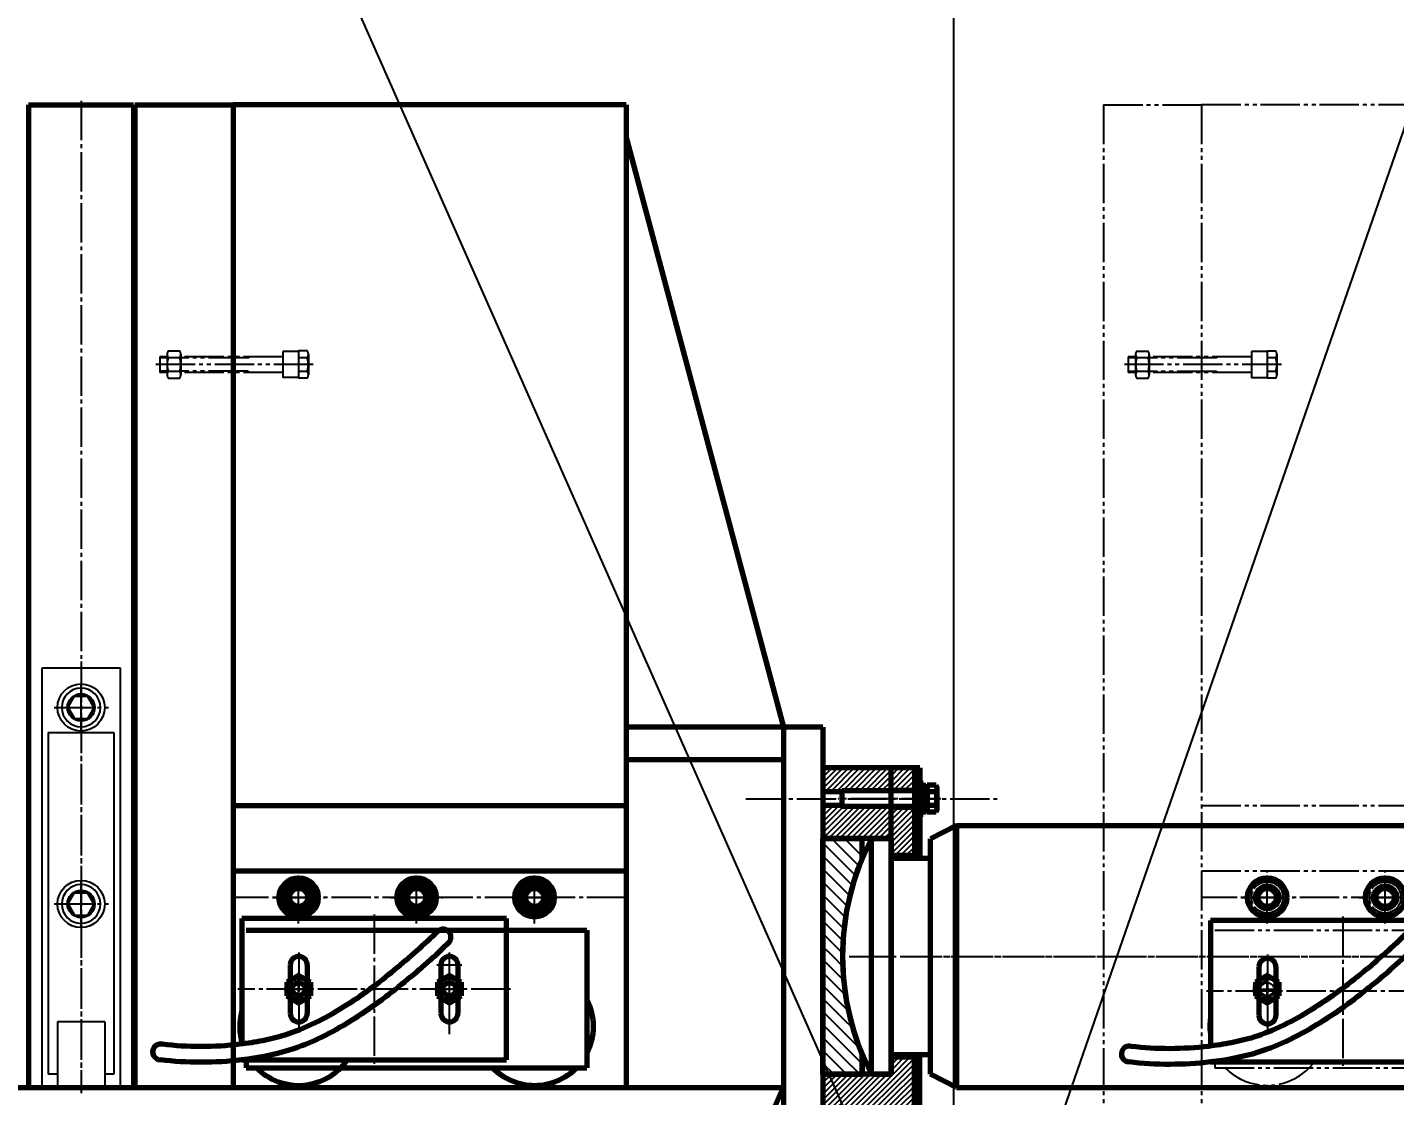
# Model space of a CAD drawing. Header units: millimetres. Extents: x -11880 to 11880, y -8400 to 8400.
# Drawn here: x -2637 to -1594, y 5593 to 6408 of the extents above; entities that cross this region are included whole.
import ezdxf

# ---------------------------------------------------------------- set-up
doc = ezdxf.new("R2010")
doc.units = ezdxf.units.MM
for name, pattern in [('EB_DASH', [6, 3, -3]), ('EB_DASHDOT', [39, 30, -3, 3, -3]), ('EB_DASHDOTDOT', [45, 30, -3, 3, -3, 3, -3])]:
    doc.linetypes.add(name, pattern=pattern)
for name, color, linetype, lineweight in [('CAXA0', 7, 'Continuous', 70), ('CAXA1', 1, 'EB_DASHDOT', 25), ('CAXA2', 6, 'EB_DASH', 25), ('CAXA3', 7, 'Continuous', 25), ('CAXA4', 3, 'Continuous', 25), ('CAXA5', 4, 'Continuous', 25)]:
    doc.layers.add(name, color=color, linetype=linetype, lineweight=lineweight)
doc.styles.add('标准', font='', dxfattribs={"width": 0.667})
doc.styles.get('标准').set_extended_font_data('SimSun')
doc.dimstyles.new('标准', dxfattribs={"dimscale": 40, "dimtxt": 7, "dimasz": 4, "dimexe": 2, "dimexo": 0, "dimtad": 1, "dimdec": 1, "dimzin": 12, "dimdsep": 46, "dimtxsty": '标准', "dimcen": 0, "dimdle": 6, "dimaunit": 1, "dimazin": 2, "dimtfac": 1, "dimtdec": 3, "dimtmove": 0, "dimatfit": 3, "dimfxl": 1, "dimtolj": 1, "dimtzin": 0, "dimarcsym": 0})

# ---------------------------------------------------------------- blocks, each defined once
blk = doc.blocks.new('CAXBLOCK126', base_point=(-2596, 5599.2))
at = {"layer": 'CAXA2', "color": 6, "linetype": 'Continuous', "lineweight": 25}
for p, q in [((-2626, 5919.2), (-2626, 5597.2)), ((-2566, 5919.2), (-2626, 5919.2)), ((-2566, 5597.2), (-2566, 5919.2)), ((-2596, 5871.3), (-2596, 5907)), ((-2605.8, 5889.2), (-2600.9, 5897.7)), ((-2600.9, 5897.7), (-2591.1, 5897.7)), ((-2586.2, 5889.2), (-2591.1, 5897.7)), ((-2586.2, 5889.2), (-2591.1, 5897.7)), ((-2605.8, 5889.2), (-2600.9, 5880.7)), ((-2586.2, 5889.2), (-2591.1, 5880.7)), ((-2600.9, 5880.7), (-2591.1, 5880.7)), ((-2621, 5870.2), (-2621, 5609.2)), ((-2621, 5870.2), (-2571, 5870.2)), ((-2571, 5870.2), (-2571, 5609.2)), ((-2596, 5721.3), (-2596, 5757)), ((-2605.8, 5739.2), (-2600.9, 5747.7)), ((-2605.8, 5739.2), (-2600.9, 5730.7)), ((-2600.9, 5747.7), (-2591.1, 5747.7)), ((-2586.2, 5739.2), (-2591.1, 5747.7)), ((-2586.2, 5739.2), (-2591.1, 5747.7)), ((-2586.2, 5739.2), (-2591.1, 5730.7)), ((-2600.9, 5730.7), (-2591.1, 5730.7)), ((-2614, 5649.2), (-2614, 5599.2)), ((-2578, 5649.2), (-2614, 5649.2)), ((-2578, 5649.2), (-2578, 5599.2)), ((-2614, 5609.2), (-2621, 5609.2)), ((-2571, 5609.2), (-2578, 5609.2)), ((-2578, 5599.2), (-2614, 5599.2))]:
    blk.add_line(p, q, dxfattribs=at)
at = {"layer": 'CAXA2', "color": 6, "linetype": 'EB_DASHDOT', "lineweight": 25}
for p, q in [((-2596, 5924.2), (-2596, 5594.8)), ((-2616.6, 5889.2), (-2575, 5889.2)), ((-2616.6, 5739.2), (-2575, 5739.2))]:
    blk.add_line(p, q, dxfattribs=at)
at = {"layer": 'CAXA2', "color": 6, "linetype": 'Continuous', "lineweight": 25}
for centre, radius in [((-2596, 5889.2), 18), ((-2596, 5889.2), 10.5), ((-2596, 5889.2), 9.81), ((-2596, 5739.2), 18), ((-2596, 5739.2), 18), ((-2596, 5739.2), 10.5), ((-2596, 5739.2), 10.5), ((-2596, 5739.2), 9.81)]:
    blk.add_circle(centre, radius, dxfattribs=at)
for centre, start, end in [((-2596, 5889.2), 0, 180), ((-2596, 5889.2), 180, 0), ((-2596, 5739.2), 0, 180), ((-2596, 5739.2), 180, 0)]:
    blk.add_arc(centre, 14.8, start, end, dxfattribs=at)
blk = doc.blocks.new('CAXBLOCK127', base_point=(-2417.7, 5651.2))
at = {"layer": 'CAXA0', "color": 3, "linetype": 'Continuous', "lineweight": 70}
for p, q in [((-2271.5, 5728.2), (-2473.5, 5728.2)), ((-2473.5, 5728.2), (-2473.5, 5632.2)), ((-2271.5, 5620.2), (-2271.5, 5728.2)), ((-2436.5, 5692.7), (-2436.5, 5655.7)), ((-2423.5, 5692.7), (-2423.5, 5655.7)), ((-2321.5, 5692.7), (-2321.5, 5655.7)), ((-2308.5, 5692.7), (-2308.5, 5655.7)), ((-2534.1, 5632.1), (-2535.5, 5632.3)), ((-2473.5, 5620.2), (-2271.5, 5620.2))]:
    blk.add_line(p, q, dxfattribs=at)
for centre, radius, start, end in [((-2319.8, 5714), 6, 320.554, 140.554), ((-2430, 5692.7), 6.5, 0, 180), ((-2315, 5692.7), 6.5, 0, 180), ((-2430, 5655.7), 6.5, 180, 0), ((-2315, 5655.7), 6.5, 180, 0), ((-2535.5, 5626.3), 6, 82.8627, 270)]:
    blk.add_arc(centre, radius, start, end, dxfattribs=at)
for points, knots in [([(-2323.9, 5718.3), (-2334.4, 5708), (-2357.8, 5687.3), (-2389.3, 5663.7), (-2417.9, 5647.6), (-2438.3, 5639.3), (-2457.3, 5634.5), (-2488.6, 5629.8), (-2514.6, 5629.7), (-2534.1, 5632.1)], [0, 0, 0, 0, 43.349322, 91.29032, 116.414644, 141.538968, 159.330503, 177.122038, 236.522127, 236.522127, 236.522127, 236.522127]), ([(-2315.1, 5710.1), (-2326, 5699.4), (-2350, 5678.2), (-2389.6, 5648.5), (-2431.7, 5627.1), (-2481.6, 5617.8), (-2515, 5617.7), (-2535.5, 5620.2)], [0, 0, 0, 0, 45.900028, 96.029548, 148.572063, 185.779511, 247.891233, 247.891233, 247.891233, 247.891233])]:
    blk.add_open_spline(points, degree=3, knots=knots, dxfattribs=at)
at = {"layer": 'CAXA1', "color": 3, "linetype": 'EB_DASHDOT', "lineweight": 25}
for p, q in [((-2372.5, 5731.2), (-2372.5, 5617.2)), ((-2430, 5702.2), (-2430, 5642.8)), ((-2315, 5639.9), (-2315, 5702.2)), ((-2324.5, 5692.7), (-2305.5, 5692.7)), ((-2268.5, 5674.2), (-2476.5, 5674.2))]:
    blk.add_line(p, q, dxfattribs=at)
blk = doc.blocks.new('CAXBLOCK128', base_point=(-2430, 5674.2))
at = {"layer": 'CAXA0'}
for p, q in [((-2430, 5684.5), (-2439, 5679.4)), ((-2439, 5679.4), (-2439, 5669)), ((-2421, 5679.4), (-2430, 5684.5)), ((-2421, 5679.4), (-2421, 5669)), ((-2439, 5669), (-2430, 5663.8)), ((-2430, 5663.8), (-2421, 5669))]:
    blk.add_line(p, q, dxfattribs=at)
blk.add_circle((-2430, 5674.2), 9, dxfattribs=at)
at = {"layer": 'CAXA1', "linetype": 'EB_DASHDOT', "lineweight": 25}
for p, q in [((-2430, 5661.8), (-2430, 5686.5)), ((-2441, 5674.2), (-2419, 5674.2))]:
    blk.add_line(p, q, dxfattribs=at)
blk = doc.blocks.new('CAXBLOCK129', base_point=(-2315, 5674.2))
at = {"layer": 'CAXA0'}
for p, q in [((-2315, 5684.5), (-2324, 5679.4)), ((-2324, 5679.4), (-2324, 5669)), ((-2306, 5679.4), (-2315, 5684.5)), ((-2306, 5679.4), (-2306, 5669)), ((-2324, 5669), (-2315, 5663.8)), ((-2315, 5663.8), (-2306, 5669))]:
    blk.add_line(p, q, dxfattribs=at)
blk.add_circle((-2315, 5674.2), 9, dxfattribs=at)
at = {"layer": 'CAXA1', "linetype": 'EB_DASHDOT', "lineweight": 25}
for p, q in [((-2315, 5661.8), (-2315, 5686.5)), ((-2326, 5674.2), (-2304, 5674.2))]:
    blk.add_line(p, q, dxfattribs=at)
blk = doc.blocks.new('CAXBLOCK130', base_point=(-2430, 5744.2))
at = {"layer": 'CAXA0'}
blk.add_circle((-2430, 5744.2), 6.92, dxfattribs=at)
at = {"layer": 'CAXA1', "linetype": 'EB_DASHDOT', "lineweight": 25}
for p, q in [((-2430, 5733.2), (-2430, 5755.2)), ((-2441, 5744.2), (-2419, 5744.2))]:
    blk.add_line(p, q, dxfattribs=at)
at = {"layer": 'CAXA3'}
blk.add_arc((-2430, 5744.2), 8, 270, 190, dxfattribs=at)
blk = doc.blocks.new('CAXBLOCK131', base_point=(-2340, 5744.2))
at = {"layer": 'CAXA0'}
blk.add_circle((-2340, 5744.2), 6.92, dxfattribs=at)
at = {"layer": 'CAXA1', "linetype": 'EB_DASHDOT', "lineweight": 25}
for p, q in [((-2340, 5733.2), (-2340, 5755.2)), ((-2351, 5744.2), (-2329, 5744.2))]:
    blk.add_line(p, q, dxfattribs=at)
at = {"layer": 'CAXA3'}
blk.add_arc((-2340, 5744.2), 8, 270, 190, dxfattribs=at)
blk = doc.blocks.new('CAXBLOCK132', base_point=(-2250, 5744.2))
at = {"layer": 'CAXA0'}
blk.add_circle((-2250, 5744.2), 6.92, dxfattribs=at)
at = {"layer": 'CAXA1', "linetype": 'EB_DASHDOT', "lineweight": 25}
for p, q in [((-2250, 5733.2), (-2250, 5755.2)), ((-2261, 5744.2), (-2239, 5744.2))]:
    blk.add_line(p, q, dxfattribs=at)
at = {"layer": 'CAXA3'}
blk.add_arc((-2250, 5744.2), 8, 270, 190, dxfattribs=at)
blk = doc.blocks.new('CAXBLOCK133', base_point=(-2430, 5744.2))
at = {"layer": 'CAXA0'}
blk.add_circle((-2430, 5744.2), 6.92, dxfattribs=at)
at = {"layer": 'CAXA1', "linetype": 'EB_DASHDOT', "lineweight": 25}
for p, q in [((-2430, 5733.2), (-2430, 5755.2)), ((-2441, 5744.2), (-2419, 5744.2))]:
    blk.add_line(p, q, dxfattribs=at)
at = {"layer": 'CAXA3'}
blk.add_arc((-2430, 5744.2), 8, 270, 190, dxfattribs=at)
blk = doc.blocks.new('CAXBLOCK134', base_point=(-2430, 5744.2))
at = {"layer": 'CAXA0'}
for radius in [15, 8.75]:
    blk.add_circle((-2430, 5744.2), radius, dxfattribs=at)
at = {"layer": 'CAXA1', "color": 1, "linetype": 'EB_DASHDOT', "lineweight": 25}
for p, q in [((-2430, 5724.2), (-2430, 5764.2)), ((-2450, 5744.2), (-2410, 5744.2))]:
    blk.add_line(p, q, dxfattribs=at)
blk = doc.blocks.new('CAXBLOCK135', base_point=(-2430, 5744.2))
at = {"layer": 'CAXA0'}
for p, q in [((-2430, 5758), (-2442, 5751.1)), ((-2442, 5751.1), (-2442, 5737.2)), ((-2418, 5751.1), (-2430, 5758)), ((-2418, 5737.2), (-2418, 5751.1)), ((-2442, 5737.2), (-2430, 5730.3)), ((-2430, 5730.3), (-2418, 5737.2))]:
    blk.add_line(p, q, dxfattribs=at)
blk.add_circle((-2430, 5744.2), 12, dxfattribs=at)
at = {"layer": 'CAXA1', "linetype": 'EB_DASHDOT', "lineweight": 25}
for p, q in [((-2430, 5727.3), (-2430, 5761)), ((-2415, 5744.2), (-2445, 5744.2))]:
    blk.add_line(p, q, dxfattribs=at)
blk = doc.blocks.new('CAXBLOCK136', base_point=(-2340, 5744.2))
at = {"layer": 'CAXA0'}
blk.add_circle((-2340, 5744.2), 6.92, dxfattribs=at)
at = {"layer": 'CAXA1', "linetype": 'EB_DASHDOT', "lineweight": 25}
for p, q in [((-2340, 5733.2), (-2340, 5755.2)), ((-2351, 5744.2), (-2329, 5744.2))]:
    blk.add_line(p, q, dxfattribs=at)
at = {"layer": 'CAXA3'}
blk.add_arc((-2340, 5744.2), 8, 270, 190, dxfattribs=at)
blk = doc.blocks.new('CAXBLOCK137', base_point=(-2250, 5744.2))
at = {"layer": 'CAXA0'}
blk.add_circle((-2250, 5744.2), 6.92, dxfattribs=at)
at = {"layer": 'CAXA1', "linetype": 'EB_DASHDOT', "lineweight": 25}
for p, q in [((-2250, 5733.2), (-2250, 5755.2)), ((-2261, 5744.2), (-2239, 5744.2))]:
    blk.add_line(p, q, dxfattribs=at)
at = {"layer": 'CAXA3'}
blk.add_arc((-2250, 5744.2), 8, 270, 190, dxfattribs=at)
blk = doc.blocks.new('CAXBLOCK138', base_point=(-2250, 5744.2))
at = {"layer": 'CAXA0'}
for radius in [15, 8.75]:
    blk.add_circle((-2250, 5744.2), radius, dxfattribs=at)
at = {"layer": 'CAXA1', "color": 1, "linetype": 'EB_DASHDOT', "lineweight": 25}
for p, q in [((-2250, 5724.2), (-2250, 5764.2)), ((-2230, 5744.2), (-2270, 5744.2))]:
    blk.add_line(p, q, dxfattribs=at)
blk = doc.blocks.new('CAXBLOCK139', base_point=(-2250, 5744.2))
at = {"layer": 'CAXA0'}
for p, q in [((-2262, 5751.1), (-2250, 5758)), ((-2262, 5737.2), (-2262, 5751.1)), ((-2250, 5758), (-2238, 5751.1)), ((-2238, 5751.1), (-2238, 5737.2)), ((-2250, 5730.3), (-2262, 5737.2)), ((-2238, 5737.2), (-2250, 5730.3))]:
    blk.add_line(p, q, dxfattribs=at)
blk.add_circle((-2250, 5744.2), 12, dxfattribs=at)
at = {"layer": 'CAXA1', "linetype": 'EB_DASHDOT', "lineweight": 25}
for p, q in [((-2250, 5727.3), (-2250, 5761)), ((-2265, 5744.2), (-2235, 5744.2))]:
    blk.add_line(p, q, dxfattribs=at)
blk = doc.blocks.new('CAXBLOCK140', base_point=(-2340, 5744.2))
at = {"layer": 'CAXA0'}
for radius in [15, 8.75]:
    blk.add_circle((-2340, 5744.2), radius, dxfattribs=at)
at = {"layer": 'CAXA1', "color": 1, "linetype": 'EB_DASHDOT', "lineweight": 25}
for p, q in [((-2340, 5724.2), (-2340, 5764.2)), ((-2360, 5744.2), (-2320, 5744.2))]:
    blk.add_line(p, q, dxfattribs=at)
blk = doc.blocks.new('CAXBLOCK141', base_point=(-2340, 5744.2))
at = {"layer": 'CAXA0'}
for p, q in [((-2340, 5758), (-2352, 5751.1)), ((-2352, 5751.1), (-2352, 5737.2)), ((-2328, 5751.1), (-2340, 5758)), ((-2328, 5737.2), (-2328, 5751.1)), ((-2352, 5737.2), (-2340, 5730.3)), ((-2340, 5730.3), (-2328, 5737.2))]:
    blk.add_line(p, q, dxfattribs=at)
blk.add_circle((-2340, 5744.2), 12, dxfattribs=at)
at = {"layer": 'CAXA1', "linetype": 'EB_DASHDOT', "lineweight": 25}
for p, q in [((-2340, 5727.3), (-2340, 5761)), ((-2325, 5744.2), (-2355, 5744.2))]:
    blk.add_line(p, q, dxfattribs=at)
blk = doc.blocks.new('CAXBLOCK142', base_point=(-2068.7, 5827))
at = {"layer": 'CAXA5', "color": 0, "linetype": 'Continuous', "lineweight": 25}
for p, q in [((-2030, 5785.8), (-2015, 5770.8)), ((-2023.5, 5789.2), (-2015, 5780.7)), ((-2015, 5780.7), (-2002.4, 5768)), ((-2013.6, 5789.2), (-2000, 5775.6)), ((-2003.7, 5789.2), (-2000, 5785.5)), ((-2030, 5775.9), (-2015, 5760.9)), ((-2015, 5770.8), (-2005, 5760.7)), ((-2030, 5766), (-2015, 5751)), ((-2015, 5760.9), (-2007.4, 5753.2)), ((-2030, 5756.1), (-2015, 5741.1)), ((-2015, 5751), (-2009.4, 5745.4)), ((-2030, 5746.2), (-2015, 5731.2)), ((-2015, 5741.1), (-2011.2, 5737.3)), ((-2030, 5736.3), (-2015, 5721.3)), ((-2015, 5731.2), (-2012.7, 5728.9)), ((-2030, 5726.4), (-2015, 5711.4)), ((-2015, 5721.3), (-2013.9, 5720.1)), ((-2030, 5716.5), (-2015, 5701.5)), ((-2015, 5711.4), (-2014.7, 5711)), ((-2030, 5706.6), (-2022.6, 5699.2)), ((-2030, 5696.7), (-2015, 5681.7)), ((-2022.6, 5699.2), (-2015, 5691.6)), ((-2015, 5701.5), (-2015, 5701.5)), ((-2030, 5686.8), (-2015, 5671.8)), ((-2015, 5691.6), (-2014.9, 5691.4)), ((-2030, 5676.9), (-2015, 5661.9)), ((-2015, 5681.7), (-2014.2, 5680.8)), ((-2030, 5667), (-2015, 5652)), ((-2015, 5671.8), (-2012.8, 5669.5)), ((-2030, 5657.1), (-2015, 5642.1)), ((-2015, 5661.9), (-2010.5, 5657.3)), ((-2030, 5647.2), (-2015, 5632.2)), ((-2015, 5652), (-2007, 5644)), ((-2030, 5637.3), (-2015, 5622.3)), ((-2015, 5642.1), (-2001.9, 5628.9)), ((-2030, 5627.4), (-2015, 5612.4)), ((-2015, 5632.2), (-2000, 5617.2)), ((-2030, 5617.5), (-2021.7, 5609.2)), ((-2015, 5622.3), (-2001.9, 5609.2)), ((-2015, 5612.4), (-2011.8, 5609.2))]:
    blk.add_line(p, q, dxfattribs=at)
blk = doc.blocks.new('CAXBLOCK144')
at = {"layer": 'CAXA0', "color": 0, "linetype": 'Continuous', "lineweight": 25}
for p, q in [((-1956, 5812.6), (-1953.5, 5810.1)), ((-1956, 5808.4), (-1955.2, 5807.5))]:
    blk.add_line(p, q, dxfattribs=at)
blk = doc.blocks.new('CAXBLOCK145')
at = {"layer": 'CAXA0', "color": 0, "linetype": 'Continuous', "lineweight": 25}
for p, q in [((-1956, 5829.6), (-1953.5, 5827.1)), ((-1953.8, 5831.5), (-1953.5, 5831.3))]:
    blk.add_line(p, q, dxfattribs=at)
blk = doc.blocks.new('CAXBLOCK143', base_point=(-1956, 5819.5))
at = {"layer": 'CAXA0'}
for p, q in [((-1956, 5807.5), (-1956, 5831.5)), ((-1956, 5831.5), (-1953.5, 5831.5)), ((-1956, 5826.3), (-1953.5, 5826.3)), ((-1953.5, 5831.5), (-1953.5, 5807.5)), ((-1953.5, 5812.8), (-1956, 5812.8)), ((-1953.5, 5807.5), (-1956, 5807.5))]:
    blk.add_line(p, q, dxfattribs=at)
at = {"layer": 'CAXA1', "color": 1, "linetype": 'EB_DASHDOT', "lineweight": 25}
blk.add_line((-1959, 5819.5), (-1950.5, 5819.5), dxfattribs=at)
at = {"layer": 'CAXA5'}
for name in ['CAXBLOCK145', 'CAXBLOCK144']:
    blk.add_blockref(name, (0, 0), dxfattribs=at)
blk = doc.blocks.new('CAXBLOCK146', base_point=(-1953.5, 5819.5))
at = {"layer": 'CAXA0'}
for p, q in [((-1953.5, 5828.7), (-1953.5, 5810.3)), ((-1953.5, 5828.7), (-1950.4, 5828.7)), ((-1950.4, 5828.7), (-1950.4, 5810.3)), ((-1953.5, 5820.3), (-1950.4, 5821.2)), ((-1953.5, 5818.7), (-1953.1, 5818.8)), ((-1953.1, 5818.8), (-1950.4, 5819.6)), ((-1953.5, 5810.3), (-1950.4, 5810.3))]:
    blk.add_line(p, q, dxfattribs=at)
at = {"layer": 'CAXA1', "linetype": 'EB_DASHDOT', "lineweight": 25}
blk.add_line((-1956.5, 5819.5), (-1947.4, 5819.5), dxfattribs=at)
blk = doc.blocks.new('CAXBLOCK147', base_point=(-1950.4, 5819.5))
at = {"layer": 'CAXA0'}
for p, q in [((-1950.4, 5825.5), (-2015.4, 5825.5)), ((-2015.4, 5813.5), (-2015.4, 5825.5)), ((-1955.7, 5813.5), (-1955.7, 5825.5)), ((-1950.4, 5809.1), (-1950.4, 5829.9)), ((-1943.7, 5829.9), (-1950.4, 5829.9)), ((-1950.4, 5813.5), (-1950.4, 5825.5)), ((-1943.7, 5824.7), (-1950.4, 5824.7)), ((-1942.9, 5811.7), (-1942.9, 5827.3)), ((-1950.4, 5813.5), (-2015.4, 5813.5)), ((-1943.7, 5814.3), (-1950.4, 5814.3)), ((-1943.7, 5809.1), (-1950.4, 5809.1))]:
    blk.add_line(p, q, dxfattribs=at)
for centre, radius, start, end in [((-1947.7, 5827.3), 4.79, 327.1328, 32.8672), ((-1960.9, 5819.5), 18, 343.2213, 16.7787), ((-1947.7, 5811.7), 4.79, 327.1328, 32.8672)]:
    blk.add_arc(centre, radius, start, end, dxfattribs=at)
at = {"layer": 'CAXA1', "linetype": 'EB_DASHDOT', "lineweight": 25}
blk.add_line((-1939.9, 5819.5), (-2018.4, 5819.5), dxfattribs=at)
at = {"layer": 'CAXA3'}
for p, q in [((-1955.7, 5824.6), (-2015.4, 5824.6)), ((-1950.4, 5825.5), (-1955.7, 5824.6)), ((-1955.7, 5814.4), (-2015.4, 5814.4)), ((-1950.4, 5813.5), (-1955.7, 5814.4))]:
    blk.add_line(p, q, dxfattribs=at)
blk = doc.blocks.new('CAXBLOCK172')
at = {"layer": 'CAXA0', "color": 0, "linetype": 'Continuous', "lineweight": 25}
for p, q in [((-2030, 5827.4), (-2014.3, 5843.2)), ((-2030, 5831.6), (-2018.5, 5843.2)), ((-2030, 5835.9), (-2022.7, 5843.2)), ((-2030, 5840.1), (-2027, 5843.2)), ((-2027.6, 5825.5), (-2010, 5843.2)), ((-2023.4, 5825.5), (-2005.8, 5843.2)), ((-2019.2, 5825.5), (-2001.5, 5843.2)), ((-2014.9, 5825.5), (-1997.3, 5843.2)), ((-2010.7, 5825.5), (-1993, 5843.2)), ((-2006.4, 5825.5), (-1988.8, 5843.2)), ((-2002.2, 5825.5), (-1984.6, 5843.2)), ((-1997.9, 5825.5), (-1980.3, 5843.2)), ((-1978, 5828.4), (-1963.3, 5843.2)), ((-1978, 5832.7), (-1967.5, 5843.2)), ((-1978, 5836.9), (-1971.8, 5843.2)), ((-1978, 5841.2), (-1976.1, 5843.2)), ((-1960, 5842.2), (-1959.1, 5843.2)), ((-1993.7, 5825.5), (-1978, 5841.2)), ((-1989.4, 5825.5), (-1978, 5836.9)), ((-1985.2, 5825.5), (-1978, 5832.7)), ((-1976.2, 5826), (-1960, 5842.2)), ((-1971.9, 5826), (-1960, 5837.9)), ((-1967.7, 5826), (-1960, 5833.7)), ((-1960, 5837.9), (-1956, 5841.9)), ((-1960, 5833.7), (-1956, 5837.7)), ((-1960, 5829.5), (-1956, 5833.5)), ((-1980.9, 5825.5), (-1978, 5828.4)), ((-1963.5, 5826), (-1960, 5829.5)), ((-1959.2, 5826), (-1956, 5829.2)), ((-2030, 5789.2), (-2005.7, 5813.5)), ((-2030, 5793.4), (-2009.9, 5813.5)), ((-2030, 5797.7), (-2014.2, 5813.5)), ((-2030, 5801.9), (-2018.4, 5813.5)), ((-2030, 5806.2), (-2022.7, 5813.5)), ((-2030, 5810.4), (-2026.9, 5813.5)), ((-2025.8, 5789.2), (-2001.4, 5813.5)), ((-2021.5, 5789.2), (-1997.2, 5813.5)), ((-2017.3, 5789.2), (-1992.9, 5813.5)), ((-2013.1, 5789.2), (-1988.7, 5813.5)), ((-2008.8, 5789.2), (-1984.4, 5813.5)), ((-2004.6, 5789.2), (-1980.2, 5813.5)), ((-2000.3, 5789.2), (-1978, 5811.5)), ((-1978, 5811.5), (-1976.5, 5813)), ((-1978, 5807.2), (-1972.2, 5813)), ((-1978, 5803), (-1968, 5813)), ((-1978, 5798.7), (-1963.7, 5813)), ((-1978, 5794.5), (-1960, 5812.5)), ((-1960, 5812.5), (-1959.5, 5813)), ((-1960, 5808.2), (-1956, 5812.2)), ((-1996.1, 5789.2), (-1978, 5807.2)), ((-1991.8, 5789.2), (-1978, 5803)), ((-1978, 5790.2), (-1960, 5808.2)), ((-1978, 5786), (-1960, 5804)), ((-1960, 5804), (-1956, 5808)), ((-1960, 5799.8), (-1956, 5803.8)), ((-1987.6, 5789.2), (-1978, 5798.7)), ((-1983.4, 5789.2), (-1978, 5794.5)), ((-1979.1, 5789.2), (-1978, 5790.2)), ((-1978, 5781.8), (-1960, 5799.8)), ((-1978, 5777.5), (-1960, 5795.5)), ((-1975.2, 5776.2), (-1960, 5791.3)), ((-1960, 5795.5), (-1956, 5799.5)), ((-1960, 5791.3), (-1956, 5795.3)), ((-1960, 5787), (-1956, 5791)), ((-1970.9, 5776.2), (-1960, 5787)), ((-1966.7, 5776.2), (-1960, 5782.8)), ((-1960, 5782.8), (-1956, 5786.8)), ((-1960, 5778.5), (-1956, 5782.5)), ((-1962.4, 5776.2), (-1960, 5778.5)), ((-1960, 5774.3), (-1956, 5778.3))]:
    blk.add_line(p, q, dxfattribs=at)
blk = doc.blocks.new('CAXBLOCK178')
at = {"layer": 'CAXA0', "color": 0, "linetype": 'Continuous', "lineweight": 25}
for p, q in [((-1960, 5621.6), (-1957.4, 5624.2)), ((-1978, 5607.8), (-1963.7, 5622.2)), ((-1978, 5612.1), (-1967.9, 5622.2)), ((-1978, 5616.3), (-1972.2, 5622.2)), ((-1978, 5620.5), (-1976.4, 5622.2)), ((-1978, 5603.6), (-1960, 5621.6)), ((-1978, 5599.3), (-1960, 5617.3)), ((-1978, 5595.1), (-1960, 5613.1)), ((-1960, 5617.3), (-1956, 5621.3)), ((-1960, 5613.1), (-1956, 5617.1)), ((-1960, 5608.8), (-1956, 5612.8)), ((-2030, 5585.5), (-2006.4, 5609.2)), ((-2030, 5589.7), (-2010.6, 5609.2)), ((-2030, 5594), (-2014.9, 5609.2)), ((-2030, 5598.2), (-2019.1, 5609.2)), ((-2030, 5602.5), (-2023.4, 5609.2)), ((-2030, 5606.7), (-2027.6, 5609.2)), ((-2026.5, 5584.8), (-2002.1, 5609.2)), ((-2022.3, 5584.8), (-1997.9, 5609.2)), ((-2018, 5584.8), (-1993.7, 5609.2)), ((-2013.8, 5584.8), (-1989.4, 5609.2)), ((-2009.5, 5584.8), (-1985.2, 5609.2)), ((-2005.3, 5584.8), (-1980.9, 5609.2)), ((-2001.1, 5584.8), (-1978, 5607.8)), ((-1996.8, 5584.8), (-1978, 5603.6)), ((-1978, 5590.8), (-1960, 5608.8)), ((-1978, 5586.6), (-1960, 5604.6)), ((-1960, 5604.6), (-1956, 5608.6)), ((-1960, 5600.4), (-1956, 5604.4)), ((-1992.6, 5584.8), (-1978, 5599.3)), ((-1988.3, 5584.8), (-1978, 5595.1)), ((-1975.1, 5585.3), (-1960, 5600.4)), ((-1970.9, 5585.3), (-1960, 5596.1)), ((-1966.6, 5585.3), (-1960, 5591.9)), ((-1960, 5596.1), (-1956, 5600.1)), ((-1960, 5591.9), (-1956, 5595.9)), ((-1984.1, 5584.8), (-1978, 5590.8)), ((-1979.8, 5584.8), (-1978, 5586.6)), ((-1962.4, 5585.3), (-1960, 5587.6)), ((-1960, 5587.6), (-1956, 5591.6)), ((-1958.1, 5585.3), (-1956, 5587.4)), ((-2030, 5555.8), (-2013.1, 5572.8)), ((-2030, 5560.1), (-2017.3, 5572.8)), ((-2030, 5564.3), (-2021.5, 5572.8)), ((-2030, 5568.5), (-2025.8, 5572.8)), ((-2026.4, 5555.2), (-2008.8, 5572.8)), ((-2022.2, 5555.2), (-2004.6, 5572.8)), ((-2018, 5555.2), (-2000.3, 5572.8)), ((-2013.7, 5555.2), (-1996.1, 5572.8)), ((-2009.5, 5555.2), (-1991.8, 5572.8)), ((-2005.2, 5555.2), (-1987.6, 5572.8)), ((-2001, 5555.2), (-1983.4, 5572.8)), ((-1996.7, 5555.2), (-1979.1, 5572.8)), ((-1978, 5569.6), (-1975.4, 5572.3)), ((-1978, 5565.4), (-1971.1, 5572.3)), ((-1978, 5561.1), (-1966.9, 5572.3)), ((-1978, 5556.9), (-1962.6, 5572.3)), ((-1960, 5570.7), (-1958.4, 5572.3)), ((-1992.5, 5555.2), (-1978, 5569.6)), ((-1988.3, 5555.2), (-1978, 5565.4)), ((-1984, 5555.2), (-1978, 5561.1)), ((-1975.5, 5555.2), (-1960, 5570.7)), ((-1971.3, 5555.2), (-1960, 5566.4)), ((-1967, 5555.2), (-1960, 5562.2)), ((-1960, 5566.4), (-1956, 5570.4)), ((-1960, 5562.2), (-1956, 5566.2)), ((-1960, 5557.9), (-1956, 5561.9)), ((-1979.8, 5555.2), (-1978, 5556.9)), ((-1962.8, 5555.2), (-1960, 5557.9)), ((-1958.6, 5555.2), (-1956, 5557.7))]:
    blk.add_line(p, q, dxfattribs=at)
blk = doc.blocks.new('CAXBLOCK193', base_point=(-1691, 5674.2))
at = {"layer": 'CAXA0'}
for p, q in [((-1691, 5684.5), (-1700, 5679.4)), ((-1700, 5679.4), (-1700, 5669)), ((-1682, 5679.4), (-1691, 5684.5)), ((-1682, 5679.4), (-1682, 5669)), ((-1700, 5669), (-1691, 5663.8)), ((-1691, 5663.8), (-1682, 5669))]:
    blk.add_line(p, q, dxfattribs=at)
blk.add_circle((-1691, 5674.2), 9, dxfattribs=at)
at = {"layer": 'CAXA1', "linetype": 'EB_DASHDOT', "lineweight": 25}
for p, q in [((-1691, 5661.8), (-1691, 5686.5)), ((-1702, 5674.2), (-1680, 5674.2))]:
    blk.add_line(p, q, dxfattribs=at)
blk = doc.blocks.new('CAXBLOCK195', base_point=(-1691, 5744.2))
at = {"layer": 'CAXA0'}
blk.add_circle((-1691, 5744.2), 6.92, dxfattribs=at)
at = {"layer": 'CAXA1', "linetype": 'EB_DASHDOT', "lineweight": 25}
for p, q in [((-1691, 5733.2), (-1691, 5755.2)), ((-1702, 5744.2), (-1680, 5744.2))]:
    blk.add_line(p, q, dxfattribs=at)
at = {"layer": 'CAXA3'}
blk.add_arc((-1691, 5744.2), 8, 270, 190, dxfattribs=at)
blk = doc.blocks.new('CAXBLOCK196', base_point=(-1601, 5744.2))
at = {"layer": 'CAXA0'}
blk.add_circle((-1601, 5744.2), 6.92, dxfattribs=at)
at = {"layer": 'CAXA1', "linetype": 'EB_DASHDOT', "lineweight": 25}
for p, q in [((-1601, 5733.2), (-1601, 5755.2)), ((-1612, 5744.2), (-1590, 5744.2))]:
    blk.add_line(p, q, dxfattribs=at)
at = {"layer": 'CAXA3'}
blk.add_arc((-1601, 5744.2), 8, 270, 190, dxfattribs=at)
blk = doc.blocks.new('CAXBLOCK198', base_point=(-1691, 5744.2))
at = {"layer": 'CAXA0'}
blk.add_circle((-1691, 5744.2), 6.92, dxfattribs=at)
at = {"layer": 'CAXA1', "linetype": 'EB_DASHDOT', "lineweight": 25}
for p, q in [((-1691, 5733.2), (-1691, 5755.2)), ((-1702, 5744.2), (-1680, 5744.2))]:
    blk.add_line(p, q, dxfattribs=at)
at = {"layer": 'CAXA3'}
blk.add_arc((-1691, 5744.2), 8, 270, 190, dxfattribs=at)
blk = doc.blocks.new('CAXBLOCK199', base_point=(-1691, 5744.2))
at = {"layer": 'CAXA0'}
for radius in [15, 8.75]:
    blk.add_circle((-1691, 5744.2), radius, dxfattribs=at)
at = {"layer": 'CAXA1', "color": 1, "linetype": 'EB_DASHDOT', "lineweight": 25}
for p, q in [((-1691, 5724.2), (-1691, 5764.2)), ((-1711, 5744.2), (-1671, 5744.2))]:
    blk.add_line(p, q, dxfattribs=at)
blk = doc.blocks.new('CAXBLOCK200', base_point=(-1601, 5744.2))
at = {"layer": 'CAXA0'}
blk.add_circle((-1601, 5744.2), 6.92, dxfattribs=at)
at = {"layer": 'CAXA1', "linetype": 'EB_DASHDOT', "lineweight": 25}
for p, q in [((-1601, 5733.2), (-1601, 5755.2)), ((-1612, 5744.2), (-1590, 5744.2))]:
    blk.add_line(p, q, dxfattribs=at)
at = {"layer": 'CAXA3'}
blk.add_arc((-1601, 5744.2), 8, 270, 190, dxfattribs=at)
blk = doc.blocks.new('CAXBLOCK203', base_point=(-1601, 5744.2))
at = {"layer": 'CAXA0'}
for radius in [15, 8.75]:
    blk.add_circle((-1601, 5744.2), radius, dxfattribs=at)
at = {"layer": 'CAXA1', "color": 1, "linetype": 'EB_DASHDOT', "lineweight": 25}
for p, q in [((-1601, 5724.2), (-1601, 5764.2)), ((-1621, 5744.2), (-1581, 5744.2))]:
    blk.add_line(p, q, dxfattribs=at)
blk = doc.blocks.new('CAXBLOCK204', base_point=(-1678.4, 5649.6))
at = {"layer": 'CAXA0', "color": 3, "linetype": 'Continuous', "lineweight": 70}
for p, q in [((-1532.3, 5726.6), (-1734.3, 5726.6)), ((-1734.3, 5726.6), (-1734.3, 5630.7)), ((-1532.3, 5618.6), (-1532.3, 5726.6)), ((-1697.3, 5691.1), (-1697.3, 5654.1)), ((-1684.3, 5691.1), (-1684.3, 5654.1)), ((-1582.3, 5691.1), (-1582.3, 5654.1)), ((-1569.3, 5691.1), (-1569.3, 5654.1)), ((-1794.8, 5630.5), (-1796.3, 5630.7)), ((-1734.3, 5618.6), (-1532.3, 5618.6))]:
    blk.add_line(p, q, dxfattribs=at)
for centre, radius, start, end in [((-1580.5, 5712.4), 6, 320.554, 140.554), ((-1690.8, 5691.1), 6.5, 0, 180), ((-1575.8, 5691.1), 6.5, 0, 180), ((-1690.8, 5654.1), 6.5, 180, 0), ((-1575.8, 5654.1), 6.5, 180, 0), ((-1796.3, 5624.7), 6, 82.8627, 270)]:
    blk.add_arc(centre, radius, start, end, dxfattribs=at)
for points, knots in [([(-1575.9, 5708.5), (-1586.8, 5697.8), (-1610.7, 5676.6), (-1650.3, 5646.9), (-1692.4, 5625.5), (-1742.4, 5616.2), (-1775.8, 5616.1), (-1796.3, 5618.6)], [0, 0, 0, 0, 45.900028, 96.029548, 148.572063, 185.779511, 247.891233, 247.891233, 247.891233, 247.891233]), ([(-1584.7, 5716.7), (-1595.2, 5706.4), (-1618.5, 5685.8), (-1650, 5662.1), (-1678.6, 5646), (-1699.1, 5637.7), (-1718.1, 5633), (-1749.3, 5628.2), (-1775.3, 5628.1), (-1794.8, 5630.5)], [0, 0, 0, 0, 43.349322, 91.29032, 116.414644, 141.538968, 159.330503, 177.122038, 236.522127, 236.522127, 236.522127, 236.522127])]:
    blk.add_open_spline(points, degree=3, knots=knots, dxfattribs=at)
at = {"layer": 'CAXA1', "color": 3, "linetype": 'EB_DASHDOT', "lineweight": 25}
for p, q in [((-1633.3, 5729.6), (-1633.3, 5615.6)), ((-1690.8, 5700.7), (-1690.8, 5641.2)), ((-1575.8, 5638.3), (-1575.8, 5700.6)), ((-1585.3, 5691.1), (-1566.3, 5691.1)), ((-1529.3, 5672.6), (-1737.3, 5672.6))]:
    blk.add_line(p, q, dxfattribs=at)
blk = doc.blocks.new('CAXBLOCK192', base_point=(-1191, 5349.2))
at = {"layer": 'CAXA0', "color": 2, "linetype": 'EB_DASHDOTDOT', "lineweight": 25}
for p, q in [((-1816, 6349.2), (-1816, 4349.2)), ((-1816, 6349.2), (-1816, 5599.2)), ((-1816, 6349.2), (-1741, 6349.2)), ((-1816, 6349.2), (-1816, 5599.2)), ((-1741, 6349.2), (-1741, 4349.2)), ((-1441, 6349.2), (-1741, 6349.2)), ((-1741, 6349.2), (-1741, 5599.2)), ((-1797, 6156.9), (-1797, 6144.9)), ((-1791.4, 6156.9), (-1797, 6156.9)), ((-1791.4, 6156), (-1797, 6156)), ((-1791.4, 6158.7), (-1791.4, 6143.1)), ((-1790.6, 6161.3), (-1781.7, 6161.3)), ((-1781.7, 6156.1), (-1790.6, 6156.1)), ((-1703.1, 6156.9), (-1781.3, 6156.9)), ((-1781, 6158.7), (-1781, 6143.1)), ((-1729.8, 6156), (-1781, 6156)), ((-1729.8, 6156), (-1728.6, 6156.9)), ((-1691.1, 6160.9), (-1703.1, 6160.9)), ((-1703.1, 6160.9), (-1703.1, 6140.9)), ((-1691.1, 6161.3), (-1691.1, 6140.5)), ((-1684.4, 6161.3), (-1691.1, 6161.3)), ((-1691.1, 6160.9), (-1691.1, 6140.9)), ((-1691.1, 6160.9), (-1691.1, 6140.9)), ((-1691.1, 6156.9), (-1691.1, 6144.9)), ((-1684.4, 6156.1), (-1691.1, 6156.1)), ((-1683.6, 6158.7), (-1683.6, 6143.1)), ((-1680.1, 6150.9), (-1800, 6150.9)), ((-1791.4, 6145.8), (-1797, 6145.8)), ((-1791.4, 6144.9), (-1797, 6144.9)), ((-1781.7, 6145.7), (-1790.6, 6145.7)), ((-1703.1, 6144.9), (-1781.3, 6144.9)), ((-1729.8, 6145.8), (-1781, 6145.8)), ((-1729.8, 6145.8), (-1728.6, 6144.9)), ((-1684.4, 6145.7), (-1691.1, 6145.7)), ((-1790.6, 6140.5), (-1781.7, 6140.5)), ((-1691.1, 6140.9), (-1703.1, 6140.9)), ((-1684.4, 6140.5), (-1691.1, 6140.5)), ((-1441, 5814.2), (-1741, 5814.2)), ((-1441, 5764.2), (-1741, 5764.2)), ((-1691, 5727.3), (-1691, 5761)), ((-1601, 5727.3), (-1601, 5761)), ((-1601, 5728.1), (-1601, 5760.2)), ((-1691, 5758), (-1703, 5751.1)), ((-1703, 5751.1), (-1703, 5737.2)), ((-1679, 5751.1), (-1691, 5758)), ((-1691, 5732.2), (-1691, 5756.2)), ((-1691, 5732.9), (-1691, 5755.4)), ((-1679, 5737.2), (-1679, 5751.1)), ((-1601, 5758), (-1613, 5751.1)), ((-1613, 5751.1), (-1613, 5737.2)), ((-1589, 5751.1), (-1601, 5758)), ((-1601, 5732.2), (-1601, 5756.2)), ((-1676, 5744.2), (-1706, 5744.2)), ((-1705.4, 5744.2), (-1676.7, 5744.2)), ((-1703, 5744.2), (-1679, 5744.2)), ((-1702.3, 5744.2), (-1679.8, 5744.2)), ((-1586, 5744.2), (-1616, 5744.2)), ((-1615.4, 5744.2), (-1586.7, 5744.2)), ((-1613, 5744.2), (-1589, 5744.2)), ((-1612.3, 5744.2), (-1589.8, 5744.2)), ((-1703, 5737.2), (-1691, 5730.3)), ((-1691, 5730.3), (-1679, 5737.2)), ((-1613, 5737.2), (-1601, 5730.3)), ((-1601, 5730.3), (-1589, 5737.2)), ((-1731, 5719.2), (-1471, 5719.2)), ((-1691, 5666.2), (-1691, 5682.2)), ((-1699, 5674.2), (-1683, 5674.2)), ((-1731, 5620.2), (-1731, 5614.2)), ((-1731, 5614.2), (-1471, 5614.2))]:
    blk.add_line(p, q, dxfattribs=at)
for centre, radius in [((-1691, 5744.2), 12), ((-1691, 5744.2), 8.25), ((-1601, 5744.2), 12), ((-1691, 5674.2), 5)]:
    blk.add_circle(centre, radius, dxfattribs=at)
for centre, radius, start, end in [((-1786.6, 6158.7), 4.79, 147.1328, 212.8672), ((-1773.4, 6150.9), 18, 163.2213, 196.7787), ((-1785.8, 6158.7), 4.79, 327.1328, 32.8672), ((-1799, 6150.9), 18, 343.2213, 16.7787), ((-1688.4, 6158.7), 4.79, 327.1328, 32.8672), ((-1701.6, 6150.9), 18, 343.2213, 16.7787), ((-1786.6, 6143.1), 4.79, 147.1328, 212.8672), ((-1785.8, 6143.1), 4.79, 327.1328, 32.8672), ((-1688.4, 6143.1), 4.79, 327.1328, 32.8672), ((-1691, 5674.2), 6, 90, 0), ((-1691, 5645.7), 45, 165.1649, 197.2556), ((-1691, 5645.7), 45, 224.427, 325.4819)]:
    blk.add_arc(centre, radius, start, end, dxfattribs=at)
at = {"layer": 'CAXA1', "linetype": 'EB_DASHDOT', "lineweight": 25}
blk.add_line((-1441, 5744.2), (-1741, 5744.2), dxfattribs=at)
at = {"layer": 'CAXA0'}
for name, p in [('CAXBLOCK199', (-1691, 5744.2)), ('CAXBLOCK203', (-1601, 5744.2)), ('CAXBLOCK195', (-1691, 5744.2)), ('CAXBLOCK196', (-1601, 5744.2))]:
    blk.add_blockref(name, p, dxfattribs=at)
at = {"layer": 'CAXA0', "linetype": 'Continuous', "lineweight": 70}
for name, p in [('CAXBLOCK204', (-1678.4, 5649.6)), ('CAXBLOCK193', (-1691, 5674.2))]:
    blk.add_blockref(name, p, dxfattribs=at)
at = {"layer": 'CAXA2', "linetype": 'Continuous', "lineweight": 70}
for name, p in [('CAXBLOCK198', (-1691, 5744.2)), ('CAXBLOCK200', (-1601, 5744.2))]:
    blk.add_blockref(name, p, dxfattribs=at)
blk = doc.blocks.new('*D253')
at = {"layer": 'CAXA4', "color": 0, "linetype": 'Continuous', "lineweight": 25}
blk.add_line((-1930, 5394.1), (-2499.2, 6680.1), dxfattribs=at)
blk = doc.blocks.new('*D255')
at = {"layer": 'CAXA4', "linetype": 'Continuous', "lineweight": 25}
for points in [[(-1930, 7191.1), (-1770, 7171.1), (-1770, 7211.1)], [(-1191, 7191.1), (-1351, 7171.1), (-1351, 7211.1)]]:
    blk.add_hatch(color=0, dxfattribs=at).paths.add_polyline_path(points, flags=0)
at = {"layer": 'CAXA4', "color": 0, "linetype": 'Continuous', "lineweight": 25}
for p, q in [((-1930, 5239.2), (-1930, 7271.1)), ((-1191, 5459.2), (-1191, 7271.1)), ((-1930, 7191.1), (-1191, 7191.1))]:
    blk.add_line(p, q, dxfattribs=at)
at = {"layer": 'CAXA4', "color": 0, "linetype": 'Continuous', "lineweight": 25, "insert": (-1780.4, 7599.7), "char_height": 280, "attachment_point": 1, "style": '标准'}
blk.add_mtext('\\fSimSun|b0|i0|p34;750', dxfattribs=at)
blk = doc.blocks.new('*D256')
at = {"layer": 'CAXA4', "color": 0, "linetype": 'Continuous', "lineweight": 25}
blk.add_line((-1927, 5349.2), (-1514.3, 6539.3), dxfattribs=at)

msp = doc.modelspace()

# ---------------------------------------------------------------- linework, layer by layer
at = {"layer": 'CAXA0', "linetype": 'Continuous', "lineweight": 70}
for p, q in [((-2636.03, 6349.15), (-2636.03, 5599.15)), ((-2636.03, 6349.15), (-2556.03, 6349.15)), ((-2556.03, 6349.15), (-2556.03, 5599.15)), ((-2556.03, 6349.15), (-2556.03, 5599.15)), ((-2555.03, 6349.15), (-2555.03, 5599.15)), ((-2555.03, 6349.15), (-2555.03, 5599.15)), ((-2555.03, 6349.15), (-2480.03, 6349.15)), ((-2555.03, 6349.15), (-2555.03, 5599.15)), ((-2480.03, 6349.15), (-2480.03, 5599.15)), ((-2015.43, 5824.62), (-2030.03, 5824.62)), ((-1978.03, 5826.02), (-1956.03, 5826.02)), ((-2015.43, 5814.42), (-2030.03, 5814.42)), ((-1978.03, 5813.02), (-1956.03, 5813.02)), ((-2636.03, 5599.15), (-2556.03, 5599.15))]:
    msp.add_line(p, q, dxfattribs=at)
at = {"layer": 'CAXA0'}
for p, q in [((-2180.03, 6349.15), (-2480.03, 6349.15)), ((-2480.03, 6349.15), (-2480.03, 5599.2)), ((-2180.03, 6349.15), (-2180.03, 5599.2)), ((-2180.03, 6324.15), (-2060.03, 5874.15)), ((-2060.03, 5874.15), (-2180.03, 5874.15)), ((-2030.03, 5874.15), (-2060.03, 5874.15)), ((-2060.03, 5874.15), (-2060.03, 5599.2)), ((-2030.03, 5874.15), (-2030.03, 5599.2)), ((-2060.03, 5849.15), (-2180.03, 5849.15)), ((-2180.03, 5814.15), (-2480.03, 5814.15)), ((-2180.03, 5764.15), (-2480.03, 5764.15)), ((-2470.03, 5719.15), (-2210.03, 5719.15)), ((-2210.03, 5719.15), (-2210.03, 5614.15)), ((-2470.03, 5620.15), (-2470.03, 5614.15)), ((-2470.03, 5614.15), (-2210.03, 5614.15)), ((-7726.03, 5599.15), (-2060.03, 5599.15)), ((-2060.03, 5599.15), (-2060.03, 4824.15)), ((-2030.03, 5599.15), (-2030.03, 4999.15))]:
    msp.add_line(p, q, dxfattribs=at)
at = {"layer": 'CAXA0', "linetype": 'EB_DASHDOTDOT', "lineweight": 25}
for p, q in [((-2536.05, 6156.94), (-2536.05, 6144.94)), ((-2530.37, 6156.94), (-2536.05, 6156.94)), ((-2530.37, 6158.73), (-2530.37, 6143.14)), ((-2529.6, 6161.33), (-2520.73, 6161.33)), ((-2520.73, 6156.13), (-2529.6, 6156.13)), ((-2442.11, 6156.94), (-2520.31, 6156.94)), ((-2519.97, 6158.73), (-2519.97, 6143.14)), ((-2430.11, 6160.94), (-2442.11, 6160.94)), ((-2442.11, 6160.94), (-2442.11, 6140.94)), ((-2430.11, 6161.33), (-2430.11, 6140.54)), ((-2423.38, 6161.33), (-2430.11, 6161.33)), ((-2430.11, 6160.94), (-2430.11, 6140.94)), ((-2430.11, 6160.94), (-2430.11, 6140.94)), ((-2430.11, 6156.94), (-2430.11, 6144.94)), ((-2423.38, 6156.13), (-2430.11, 6156.13)), ((-2422.61, 6158.73), (-2422.61, 6143.14)), ((-2530.37, 6144.94), (-2536.05, 6144.94)), ((-2520.73, 6145.74), (-2529.6, 6145.74)), ((-2442.11, 6144.94), (-2520.31, 6144.94)), ((-2423.38, 6145.74), (-2430.11, 6145.74)), ((-2529.6, 6140.54), (-2520.73, 6140.54)), ((-2430.11, 6140.94), (-2442.11, 6140.94)), ((-2423.38, 6140.54), (-2430.11, 6140.54))]:
    msp.add_line(p, q, dxfattribs=at)
at = {"layer": 'CAXA0', "color": 7, "linetype": 'Continuous', "lineweight": 70}
for p, q in [((-1928.03, 5799.15), (-1948.03, 5788.96)), ((-1928.03, 5799.15), (-1928.03, 5599.15)), ((-1928.03, 5799.15), (-1013.03, 5799.15)), ((-1993.03, 5609.15), (-1993.03, 5789.15)), ((-1948.03, 5609.34), (-1948.03, 5788.96)), ((-1978.03, 5774.15), (-1948.03, 5774.15)), ((-1978.03, 5624.15), (-1948.03, 5624.15)), ((-1978.03, 5624.15), (-1948.03, 5624.15)), ((-1928.03, 5599.15), (-1948.03, 5609.34)), ((-1928.03, 5599.15), (-1948.03, 5609.34)), ((-1928.03, 5599.15), (-1013.03, 5599.15))]:
    msp.add_line(p, q, dxfattribs=at)
at = {"layer": 'CAXA0'}
for centre, radius in [((-2430.03, 5744.15), 8.25), ((-2250.03, 5744.15), 8.25), ((-2250.03, 5744.15), 8.25), ((-2430.03, 5674.15), 5), ((-2315.03, 5674.15), 5)]:
    msp.add_circle(centre, radius, dxfattribs=at)
at = {"layer": 'CAXA0', "linetype": 'EB_DASHDOTDOT', "lineweight": 25}
for centre, radius, start, end in [((-2525.58, 6158.73), 4.79, 147.13277, 212.86723), ((-2512.37, 6150.94), 18, 163.22135, 196.77865), ((-2524.75, 6158.73), 4.79, 327.13277, 32.86723), ((-2537.97, 6150.94), 18, 343.22135, 16.77865), ((-2427.4, 6158.73), 4.79, 327.13277, 32.86723), ((-2440.61, 6150.94), 18, 343.22135, 16.77865), ((-2525.58, 6143.14), 4.79, 147.13277, 212.86723), ((-2524.75, 6143.14), 4.79, 327.13277, 32.86723), ((-2427.4, 6143.14), 4.79, 327.13277, 32.86723)]:
    msp.add_arc(centre, radius, start, end, dxfattribs=at)
at = {"layer": 'CAXA0', "color": 7, "linetype": 'Continuous', "lineweight": 70}
msp.add_arc((-1821.03, 5699.15), 194, 152.35981, 207.64019, dxfattribs=at)
at = {"layer": 'CAXA0'}
for centre, start, end in [((-2250.03, 5645.65), 332.73396, 27.26604), ((-2430.03, 5645.65), 165.16489, 197.25559), ((-2430.03, 5645.65), 224.427, 325.48189), ((-2250.03, 5645.65), 224.427, 315.573)]:
    msp.add_arc(centre, 45, start, end, dxfattribs=at)
at = {"layer": 'CAXA0', "linetype": 'Continuous', "lineweight": 70}
msp.add_open_spline([(-2060.03, 5599.15), (-2074.88, 5568.7), (-2126.01, 5450.17), (-2065.42, 5285.51), (-2111.97, 5117.36), (-2081.97, 5038.11), (-2060.03, 4999.2)], degree=3, knots=[0, 0, 0, 0, 102.0877012, 377.6389106, 481.147503, 615.7319838, 615.7319838, 615.7319838, 615.7319838], dxfattribs=at)
at = {"layer": 'CAXA1', "linetype": 'EB_DASHDOT', "lineweight": 25}
for p, q in [((-2596.03, 6352.15), (-2596.03, 5596.15)), ((-2340.03, 5728.07), (-2340.03, 5760.24)), ((-2430.03, 5732.15), (-2430.03, 5756.15)), ((-2430.03, 5732.9), (-2430.03, 5755.4)), ((-2340.03, 5732.15), (-2340.03, 5756.15)), ((-2250.03, 5732.15), (-2250.03, 5756.15)), ((-2250.03, 5732.9), (-2250.03, 5755.4)), ((-2180.03, 5744.15), (-2480.03, 5744.15)), ((-2444.37, 5744.15), (-2415.7, 5744.15)), ((-2442.03, 5744.15), (-2418.03, 5744.15)), ((-2441.28, 5744.15), (-2418.78, 5744.15)), ((-2354.37, 5744.15), (-2325.7, 5744.15)), ((-2352.03, 5744.15), (-2328.03, 5744.15)), ((-2351.28, 5744.15), (-2328.78, 5744.15)), ((-2264.37, 5744.15), (-2235.7, 5744.15)), ((-2262.03, 5744.15), (-2238.03, 5744.15)), ((-2261.28, 5744.15), (-2238.78, 5744.15)), ((-1969.03, 5699.15), (139.97, 5699.15)), ((-2430.03, 5666.15), (-2430.03, 5682.15)), ((-2315.03, 5666.15), (-2315.03, 5682.15)), ((-2438.03, 5674.15), (-2422.03, 5674.15)), ((-2323.03, 5674.15), (-2307.03, 5674.15))]:
    msp.add_line(p, q, dxfattribs=at)
at = {"layer": 'CAXA1', "linetype": 'EB_DASHDOTDOT', "lineweight": 25}
msp.add_line((-2419.06, 6150.94), (-2539.05, 6150.94), dxfattribs=at)
at = {"layer": 'CAXA1', "color": 1, "linetype": 'EB_DASHDOT', "lineweight": 25}
for p, q in [((-2088.91, 5819.52), (-1896.98, 5819.52)), ((-2010.09, 5699.15), (-645.08, 5699.15))]:
    msp.add_line(p, q, dxfattribs=at)
at = {"layer": 'CAXA3', "color": 7, "linetype": 'EB_DASHDOTDOT', "lineweight": 25}
for p, q in [((-2530.37, 6156.04), (-2536.05, 6156.04)), ((-2468.85, 6156.04), (-2519.97, 6156.04)), ((-2468.85, 6156.04), (-2467.62, 6156.94)), ((-2530.37, 6145.84), (-2536.05, 6145.84)), ((-2468.85, 6145.84), (-2519.97, 6145.84)), ((-2468.85, 6145.84), (-2467.62, 6144.94))]:
    msp.add_line(p, q, dxfattribs=at)
at = {"layer": 'CAXA3', "linetype": 'Continuous', "lineweight": 70}
for p, q in [((-1956.03, 5843.15), (-2030.03, 5843.15)), ((-2030.03, 5843.15), (-2030.03, 5599.15)), ((-1978.03, 5609.15), (-1978.03, 5843.15)), ((-1960.03, 5843.15), (-1960.03, 5774.15)), ((-1956.03, 5843.15), (-1956.03, 5774.15)), ((-1978.03, 5789.15), (-2030.03, 5789.15)), ((-2030.03, 5789.15), (-2000.03, 5789.15)), ((-2030.03, 5609.15), (-2030.03, 5789.15)), ((-2000.03, 5773.95), (-2000.03, 5789.15)), ((-1991.03, 5789.15), (-1978.03, 5789.15)), ((-1978.03, 5789.15), (-1978.03, 5609.15)), ((-1978.03, 5789.15), (-1978.03, 5609.15)), ((-1960.03, 5776.15), (-1978.03, 5776.15)), ((-2000.03, 5609.15), (-2000.03, 5624.35)), ((-2000.03, 5624.35), (-2000.03, 5609.15)), ((-1960.03, 5599.15), (-1960.03, 5624.15)), ((-1960.03, 5555.15), (-1960.03, 5624.15)), ((-1956.03, 5599.15), (-1956.03, 5624.15)), ((-1956.03, 5555.15), (-1956.03, 5624.15)), ((-1960.03, 5622.15), (-1978.03, 5622.15)), ((-1960.03, 5622.15), (-1978.03, 5622.15)), ((-1978.03, 5609.15), (-2030.03, 5609.15)), ((-2030.03, 5609.15), (-2000.03, 5609.15)), ((-1978.03, 5609.15), (-2030.03, 5609.15)), ((-2030.03, 5609.15), (-2000.03, 5609.15)), ((-1991.03, 5609.15), (-1978.03, 5609.15)), ((-1991.03, 5609.15), (-1978.03, 5609.15))]:
    msp.add_line(p, q, dxfattribs=at)
at = {"layer": 'CAXA3', "linetype": 'Continuous', "lineweight": 25}
for p, q in [((-2015.43, 5825.52), (-2030.03, 5825.52)), ((-2015.43, 5813.52), (-2030.03, 5813.52))]:
    msp.add_line(p, q, dxfattribs=at)
at = {"layer": 'CAXA3', "color": 6, "linetype": 'EB_DASHDOTDOT', "lineweight": 25}
msp.add_line((-1993.03, 5609.15), (-1993.03, 5789.15), dxfattribs=at)
msp.add_line((-1993.03, 5609.15), (-1993.03, 5789.15), dxfattribs=at)
at = {"layer": 'CAXA3', "linetype": 'Continuous', "lineweight": 70}
msp.add_arc((-1821.03, 5699.15), 194, 157.32114, 202.67886, dxfattribs=at)
at = {"layer": 'CAXA3', "linetype": 'Continuous', "lineweight": 25}
for centre in [(-2430.03, 5674.15), (-2315.03, 5674.15)]:
    msp.add_arc(centre, 6, 90, 0, dxfattribs=at)

# ---------------------------------------------------------------- block references
at = {"layer": 'CAXA0', "linetype": 'Continuous', "lineweight": 70}
for name, p in [('CAXBLOCK192', (-1191.03, 5349.15)), ('CAXBLOCK126', (-2596.03, 5599.15)), ('CAXBLOCK147', (-1950.43, 5819.52)), ('CAXBLOCK143', (-1956.03, 5819.52)), ('CAXBLOCK146', (-1953.53, 5819.52)), ('CAXBLOCK127', (-2417.68, 5651.15)), ('CAXBLOCK128', (-2430.03, 5674.15)), ('CAXBLOCK129', (-2315.03, 5674.15))]:
    msp.add_blockref(name, p, dxfattribs=at)
at = {"layer": 'CAXA0'}
for name, p in [('CAXBLOCK134', (-2430.03, 5744.15)), ('CAXBLOCK135', (-2430.03, 5744.15)), ('CAXBLOCK140', (-2340.03, 5744.15)), ('CAXBLOCK141', (-2340.03, 5744.15)), ('CAXBLOCK138', (-2250.03, 5744.15)), ('CAXBLOCK139', (-2250.03, 5744.15)), ('CAXBLOCK130', (-2430.03, 5744.15)), ('CAXBLOCK131', (-2340.03, 5744.15)), ('CAXBLOCK132', (-2250.03, 5744.15))]:
    msp.add_blockref(name, p, dxfattribs=at)
at = {"layer": 'CAXA2', "linetype": 'Continuous', "lineweight": 70}
for name, p in [('CAXBLOCK133', (-2430.03, 5744.15)), ('CAXBLOCK136', (-2340.03, 5744.15)), ('CAXBLOCK137', (-2250.03, 5744.15))]:
    msp.add_blockref(name, p, dxfattribs=at)
at = {"layer": 'CAXA4', "linetype": 'Continuous', "lineweight": 70}
for name in ['*D253', '*D256']:
    msp.add_blockref(name, (0, 0), dxfattribs=at)
at = {"layer": 'CAXA5', "linetype": 'Continuous', "lineweight": 70}
for name, p in [('CAXBLOCK172', (0, 0)), ('CAXBLOCK142', (-2068.67, 5826.98)), ('CAXBLOCK178', (0, 0))]:
    msp.add_blockref(name, p, dxfattribs=at)

# ---------------------------------------------------------------- dimensions: what is measured, and where the dimension line sits
at = {"layer": 'CAXA4', "linetype": 'Continuous', "lineweight": 70}
dim = msp.add_linear_dim(base=(-1560.53, 7191.09), p1=(-1930.03, 5239.15), p2=(-1191.03, 5459.15), text='\\fSimSun;750', dimstyle='标准', dxfattribs=at)
dim.commit()
dim.dimension.update_dxf_attribs({"geometry": '*D255', "text_midpoint": (-1560.53, 7407.89)})

doc.saveas('drawing.dxf')
